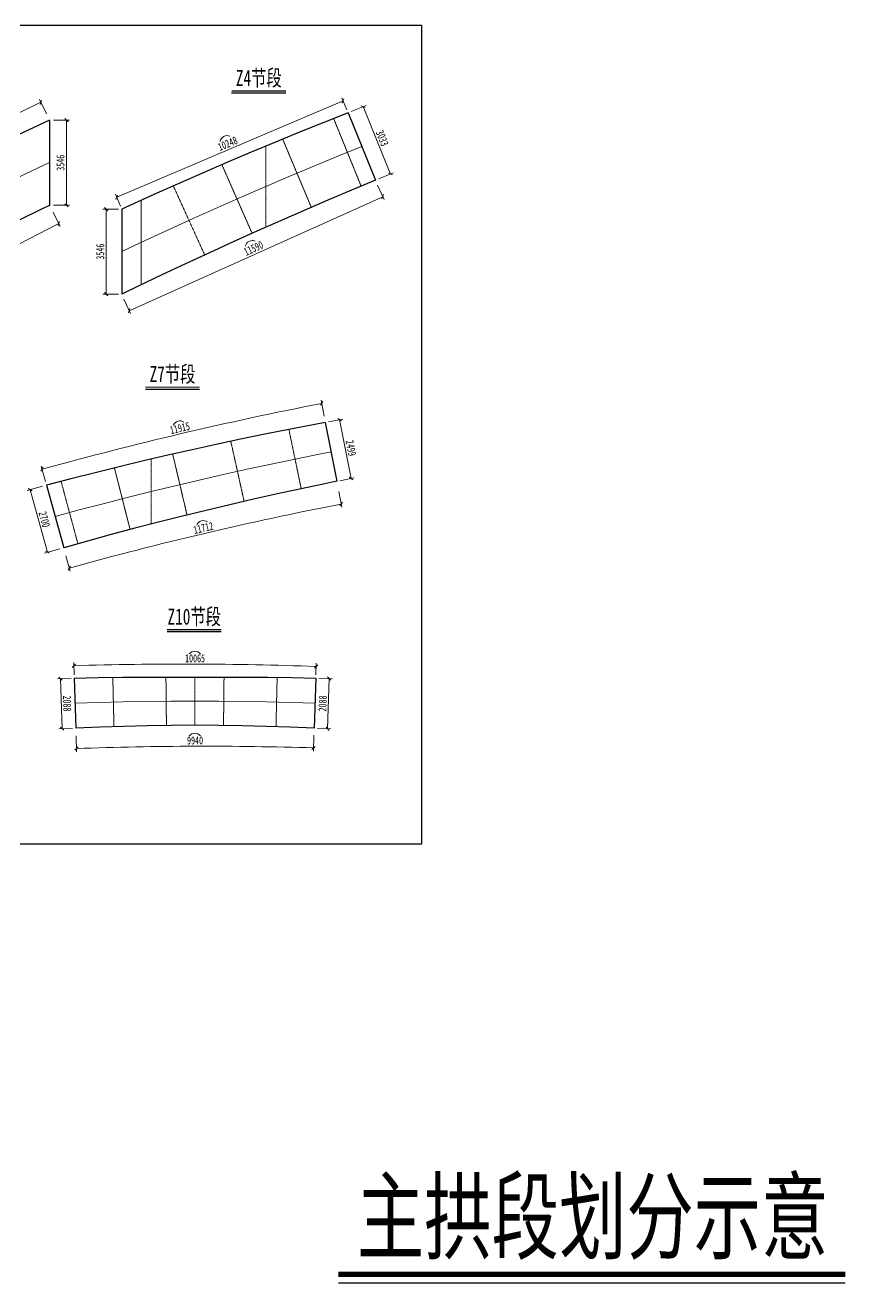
# Model space of a CAD drawing. Header units: millimetres. Extents: x -107417 to 789443, y 114680 to 345248.
# Drawn here: x -25354 to 8931, y 253423 to 305802 of the extents above; entities that cross this region are included whole.
import ezdxf
from ezdxf.enums import TextEntityAlignment as Align

# ---------------------------------------------------------------- set-up
doc = ezdxf.new("R2010")
doc.units = ezdxf.units.MM
doc.linetypes.add('CENTER2', pattern=[28.575, 19.05, -3.175, 3.175, -3.175])
doc.linetypes.add('DASHED', pattern=[0.75, 0.5, -0.25])
doc.layers.get('Defpoints').update_dxf_attribs({"color": 8})
for name, color, linetype, lineweight in [('中心线', 2, 'CENTER2', 15), ('标注', 4, 'Continuous', 13), ('标注线及字体', 2, 'Continuous', 15), ('桥 构造粗实', 1, 'Continuous', 30), ('横隔板', 6, 'CENTER2', 18), ('细实线', 4, 'Continuous', 15), ('虚线', 7, 'DASHED', 15)]:
    doc.layers.add(name, color=color, linetype=linetype, lineweight=lineweight)
doc.styles.add('111', font='仿宋_GB2312.TTF', dxfattribs={"width": 0.7})
doc.dimstyles.new('200', dxfattribs={"dimscale": 0, "dimtxt": 2.5, "dimasz": 1, "dimexe": 1, "dimexo": 1, "dimgap": 0.6, "dimtad": 1, "dimdec": 0, "dimdsep": 46, "dimtxsty": '111', "dimblk": 'OBLIQUE', "dimcen": 0, "dimclrd": 4, "dimclre": 4, "dimclrt": 4, "dimadec": 1, "dimazin": 2, "dimtfac": 1, "dimtdec": 0, "dimtix": 1, "dimtmove": 2, "dimatfit": 3, "dimfxl": 4, "dimfxlon": 1, "dimtolj": 1, "dimlwd": -1, "dimlwe": -1, "dimarcsym": 0})

# ---------------------------------------------------------------- blocks, each defined once
blk = doc.blocks.new('_Oblique')
at = {"color": 0, "linetype": 'ByBlock', "lineweight": -2}
blk.add_line((-0.5, -0.5), (0.5, 0.5), dxfattribs=at)
blk = doc.blocks.new('*D29')
at = {"layer": 'Defpoints', "color": 0, "transparency": 16777216}
for p in [(-12845, 289256), (-12367, 286804), (-11771, 286920)]:
    blk.add_point(p, dxfattribs=at)
at = {"layer": '细实线', "color": 4, "transparency": 16777216}
for p, q in [((-12714, 289282), (-12117, 289398)), ((-12248, 289373), (-11771, 286920)), ((-12237, 286829), (-11640, 286945))]:
    blk.add_line(p, q, dxfattribs=at)
at = {"layer": '细实线', "color": 4, "transparency": 16777216, "xscale": 133.3333333333333, "yscale": 133.3333333333333, "zscale": 133.3333333333333}
for p, rotation in [((-12248, 289373), 101.0159443170376), ((-11771, 286920), 281.0159443170376)]:
    blk.add_blockref('_Oblique', p, dxfattribs=dict(at, rotation=rotation))
at = {"layer": '细实线', "color": 4, "transparency": 16777216, "insert": (-11775, 288192), "char_height": 333.3, "attachment_point": 5, "rotation": 281.0159, "style": '111'}
blk.add_mtext('\\A1;2499', dxfattribs=at)
blk = doc.blocks.new('*D30')
at = {"layer": 'Defpoints', "color": 0, "transparency": 16777216}
for p in [(-24466, 286642), (-23746, 284039), (-24424, 283852)]:
    blk.add_point(p, dxfattribs=at)
at = {"layer": '细实线', "color": 4, "transparency": 16777216}
for p, q in [((-24630, 286596), (-25273, 286419)), ((-25144, 286454), (-24424, 283852)), ((-23910, 283994), (-24553, 283816))]:
    blk.add_line(p, q, dxfattribs=at)
at = {"layer": '细实线', "color": 4, "transparency": 16777216, "xscale": 133.3333333333333, "yscale": 133.3333333333333, "zscale": 133.3333333333333}
for p, rotation in [((-25144, 286454), 105.4633105180136), ((-24424, 283852), 285.4633105180136)]:
    blk.add_blockref('_Oblique', p, dxfattribs=dict(at, rotation=rotation))
at = {"layer": '细实线', "color": 4, "transparency": 16777216, "insert": (-24554, 285217), "char_height": 333.3, "attachment_point": 5, "rotation": 285.4633, "style": '111'}
blk.add_mtext('\\A1;2700', dxfattribs=at)
blk = doc.blocks.new('*D35')
at = {"layer": 'Defpoints', "color": 0, "transparency": 16777216}
for p in [(-12845, 289256), (-24466, 286642), (-12367, 286804), (-15982, 285067), (-23746, 284039)]:
    blk.add_point(p, dxfattribs=at)
at = {"layer": '细实线', "color": 4, "transparency": 16777216}
for p, q in [((-12285, 286381), (-12158, 285727)), ((-23654, 283706), (-23476, 283064))]:
    blk.add_line(p, q, dxfattribs=at)
blk.add_arc((16473, 138651), 149970, 101.01594, 105.46331, dxfattribs=at)
at = {"layer": '细实线', "color": 4, "transparency": 16777216, "xscale": 133.3333333333333, "yscale": 133.3333333333333, "zscale": 133.3333333333333}
for p, rotation in [((-12183, 285858), 11.01594431703787), ((-23512, 283192), 195.4633105180136)]:
    blk.add_blockref('_Oblique', p, dxfattribs=dict(at, rotation=rotation))
at = {"layer": '细实线', "color": 4, "transparency": 16777216, "insert": (-17927, 284864), "char_height": 333.3, "attachment_point": 5, "rotation": 13.2396, "style": '111'}
blk.add_mtext('11712', dxfattribs=at)
blk = doc.blocks.new('*D36')
at = {"layer": 'Defpoints', "color": 0, "transparency": 16777216}
for p in [(-16906, 289233), (-12845, 289256), (-24466, 286642), (-12367, 286804), (-23746, 284039)]:
    blk.add_point(p, dxfattribs=at)
at = {"layer": '细实线', "color": 4, "transparency": 16777216}
for p, q in [((-12897, 289523), (-13024, 290177)), ((-24508, 286791), (-24685, 287434))]:
    blk.add_line(p, q, dxfattribs=at)
blk.add_arc((16473, 138651), 154238, 101.01594, 105.46331, dxfattribs=at)
at = {"layer": '细实线', "color": 4, "transparency": 16777216, "xscale": 133.3333333333333, "yscale": 133.3333333333333, "zscale": 133.3333333333333}
for p, rotation in [((-12999, 290047), 11.01594431703787), ((-24650, 287305), 195.4633105180136)]:
    blk.add_blockref('_Oblique', p, dxfattribs=dict(at, rotation=rotation))
at = {"layer": '细实线', "color": 4, "transparency": 16777216, "insert": (-18906, 289021), "char_height": 333.3, "attachment_point": 5, "rotation": 13.2396, "style": '111'}
blk.add_mtext('11915', dxfattribs=at)
blk = doc.blocks.new('*D39')
at = {"layer": 'Defpoints', "color": 0, "transparency": 16777216}
for p in [(-23308, 278605), (-23810, 276502), (-23244, 276519)]:
    blk.add_point(p, dxfattribs=at)
at = {"layer": '细实线', "color": 4, "transparency": 16777216}
for p, q in [((-23442, 278601), (-24008, 278584)), ((-23875, 278588), (-23810, 276502)), ((-23377, 276515), (-23944, 276497))]:
    blk.add_line(p, q, dxfattribs=at)
at = {"layer": '细实线', "color": 4, "transparency": 16777216, "xscale": 133.3333333333333, "yscale": 133.3333333333333, "zscale": 133.3333333333333}
for p, rotation in [((-23875, 278588), 91.76055921977296), ((-23810, 276502), 271.760559219773)]:
    blk.add_blockref('_Oblique', p, dxfattribs=dict(at, rotation=rotation))
at = {"layer": '细实线', "color": 4, "transparency": 16777216, "insert": (-23604, 277552), "char_height": 333.3, "attachment_point": 5, "rotation": 271.7606, "style": '111'}
blk.add_mtext('\\A1;2088', dxfattribs=at)
blk = doc.blocks.new('*D40')
at = {"layer": 'Defpoints', "color": 0, "transparency": 16777216}
for p in [(-13244, 278605), (-13308, 276519), (-12749, 276502)]:
    blk.add_point(p, dxfattribs=at)
at = {"layer": '细实线', "color": 4, "transparency": 16777216}
for p, q in [((-13111, 278601), (-12552, 278584)), ((-12685, 278588), (-12749, 276502)), ((-13175, 276515), (-12616, 276498))]:
    blk.add_line(p, q, dxfattribs=at)
at = {"layer": '细实线', "color": 4, "transparency": 16777216, "xscale": 133.3333333333333, "yscale": 133.3333333333333, "zscale": 133.3333333333333}
for p, rotation in [((-12685, 278588), 88.23944078022711), ((-12749, 276502), 268.2394407802271)]:
    blk.add_blockref('_Oblique', p, dxfattribs=dict(at, rotation=rotation))
at = {"layer": '细实线', "color": 4, "transparency": 16777216, "insert": (-12956, 277552), "char_height": 333.3, "attachment_point": 5, "rotation": 88.2394, "style": '111'}
blk.add_mtext('\\A1;2088', dxfattribs=at)
blk = doc.blocks.new('*D41')
at = {"layer": 'Defpoints', "color": 0, "transparency": 16777216}
for p in [(-17115, 279186), (-23308, 278605), (-13244, 278605), (-23244, 276519), (-13321, 276519)]:
    blk.add_point(p, dxfattribs=at)
at = {"layer": '细实线', "color": 4, "transparency": 16777216}
for p, q in [((-23312, 278739), (-23328, 279257)), ((-13239, 278739), (-13221, 279226))]:
    blk.add_line(p, q, dxfattribs=at)
blk.add_arc((-18731, 129677), 149518, 87.89022, 91.76056, dxfattribs=at)
at = {"layer": '细实线', "color": 4, "transparency": 16777216, "xscale": 133.3333333333333, "yscale": 133.3333333333333, "zscale": 133.3333333333333}
for p, rotation in [((-23324, 279124), 181.7605592197729), ((-13226, 279093), 357.8902152304187)]:
    blk.add_blockref('_Oblique', p, dxfattribs=dict(at, rotation=rotation))
at = {"layer": '细实线', "color": 4, "transparency": 16777216, "insert": (-18274, 279432), "char_height": 333.3, "attachment_point": 5, "rotation": 359.8254, "style": '111'}
blk.add_mtext('10065', dxfattribs=at)
blk = doc.blocks.new('*D42')
at = {"layer": 'Defpoints', "color": 0, "transparency": 16777216}
for p in [(-23320, 278608), (-13244, 278605), (-23244, 276519), (-13308, 276519), (-17294, 275771)]:
    blk.add_point(p, dxfattribs=at)
at = {"layer": '细实线', "color": 4, "transparency": 16777216}
for p, q in [((-23233, 276207), (-23209, 275541)), ((-13317, 276235), (-13337, 275569))]:
    blk.add_line(p, q, dxfattribs=at)
blk.add_arc((-17859, 128466), 147306, 88.23944, 92.08308, dxfattribs=at)
at = {"layer": '细实线', "color": 4, "transparency": 16777216, "xscale": 133.3333333333333, "yscale": 133.3333333333333, "zscale": 133.3333333333333}
for p, rotation in [((-23213, 275674), 182.0830799192763), ((-13333, 275702), 358.2394407802271)]:
    blk.add_blockref('_Oblique', p, dxfattribs=dict(at, rotation=rotation))
at = {"layer": '细实线', "color": 4, "transparency": 16777216, "insert": (-18274, 276010), "char_height": 333.3, "attachment_point": 5, "rotation": 0.1613, "style": '111'}
blk.add_mtext('9940', dxfattribs=at)
blk = doc.blocks.new('*D119')
at = {"layer": 'Defpoints', "color": 0, "transparency": 16777216}
for p in [(-24702, 302591), (-24339, 301844), (-33118, 297572)]:
    blk.add_point(p, dxfattribs=at)
at = {"layer": '细实线', "color": 4, "transparency": 16777216}
for p, q in [((-33482, 298319), (-24702, 302591)), ((-24469, 302112), (-24761, 302711)), ((-33248, 297840), (-33540, 298439))]:
    blk.add_line(p, q, dxfattribs=at)
at = {"layer": '细实线', "color": 4, "transparency": 16777216, "xscale": 133.3333333333333, "yscale": 133.3333333333333, "zscale": 133.3333333333333}
for p, rotation in [((-24702, 302591), 25.94658387702124), ((-33482, 298319), 205.9465838770213)]:
    blk.add_blockref('_Oblique', p, dxfattribs=dict(at, rotation=rotation))
at = {"layer": '细实线', "color": 4, "transparency": 16777216, "insert": (-29200, 300677), "char_height": 333.3, "attachment_point": 5, "rotation": 25.9466, "style": '111'}
blk.add_mtext('\\A1;9769', dxfattribs=at)
blk = doc.blocks.new('*D121')
at = {"layer": 'Defpoints', "color": 0, "transparency": 16777216}
for p in [(-24339, 301844), (-23633, 301844), (-24339, 298298)]:
    blk.add_point(p, dxfattribs=at)
at = {"layer": '细实线', "color": 4, "transparency": 16777216}
for p, q in [((-24167, 301844), (-23500, 301844)), ((-23633, 298298), (-23633, 301844)), ((-24167, 298298), (-23500, 298298))]:
    blk.add_line(p, q, dxfattribs=at)
at = {"layer": '细实线', "color": 4, "transparency": 16777216, "xscale": 133.3333333333333, "yscale": 133.3333333333333, "zscale": 133.3333333333333}
for p, rotation in [((-23633, 301844), 90), ((-23633, 298298), 270)]:
    blk.add_blockref('_Oblique', p, dxfattribs=dict(at, rotation=rotation))
at = {"layer": '细实线', "color": 4, "transparency": 16777216, "insert": (-23880, 300071), "char_height": 333.3, "attachment_point": 5, "rotation": 90, "style": '111'}
blk.add_mtext('\\A1;3546', dxfattribs=at)
blk = doc.blocks.new('*D122')
at = {"layer": 'Defpoints', "color": 0, "transparency": 16777216}
for p in [(-24339, 298298), (-31556, 294611), (-31167, 293850)]:
    blk.add_point(p, dxfattribs=at)
at = {"layer": '细实线', "color": 4, "transparency": 16777216}
for p, q in [((-23950, 297536), (-31167, 293850)), ((-24193, 298011), (-23889, 297418)), ((-31409, 294325), (-31106, 293731))]:
    blk.add_line(p, q, dxfattribs=at)
at = {"layer": '细实线', "color": 4, "transparency": 16777216, "xscale": 133.3333333333333, "yscale": 133.3333333333333, "zscale": 133.3333333333333}
for p, rotation in [((-23950, 297536), 27.05714336520671), ((-31167, 293850), 207.0571433652068)]:
    blk.add_blockref('_Oblique', p, dxfattribs=dict(at, rotation=rotation))
at = {"layer": '细实线', "color": 4, "transparency": 16777216, "insert": (-27671, 295913), "char_height": 333.3, "attachment_point": 5, "rotation": 27.0571, "style": '111'}
blk.add_mtext('\\A1;8104', dxfattribs=at)
blk = doc.blocks.new('*D123')
at = {"layer": 'Defpoints', "color": 0, "transparency": 16777216}
for p in [(-21325, 298142), (-21977, 294596), (-21325, 294596)]:
    blk.add_point(p, dxfattribs=at)
at = {"layer": '细实线', "color": 4, "transparency": 16777216}
for p, q in [((-21459, 298142), (-22110, 298142)), ((-21977, 298142), (-21977, 294596)), ((-21459, 294596), (-22110, 294596))]:
    blk.add_line(p, q, dxfattribs=at)
at = {"layer": '细实线', "color": 4, "transparency": 16777216, "xscale": 133.3333333333333, "yscale": 133.3333333333333, "zscale": 133.3333333333333}
for p, rotation in [((-21977, 298142), 90), ((-21977, 294596), 270)]:
    blk.add_blockref('_Oblique', p, dxfattribs=dict(at, rotation=rotation))
at = {"layer": '细实线', "color": 4, "transparency": 16777216, "insert": (-22224, 296369), "char_height": 333.3, "attachment_point": 5, "rotation": 90, "style": '111'}
blk.add_mtext('\\A1;3546', dxfattribs=at)
blk = doc.blocks.new('*D124')
at = {"layer": 'Defpoints', "color": 0, "transparency": 16777216}
for p in [(-11271, 302408), (-11896, 302154), (-10755, 299344)]:
    blk.add_point(p, dxfattribs=at)
at = {"layer": '细实线', "color": 4, "transparency": 16777216}
for p, q in [((-11765, 302207), (-11148, 302458)), ((-10130, 299598), (-11271, 302408)), ((-10624, 299398), (-10006, 299649))]:
    blk.add_line(p, q, dxfattribs=at)
at = {"layer": '细实线', "color": 4, "transparency": 16777216, "xscale": 133.3333333333333, "yscale": 133.3333333333333, "zscale": 133.3333333333333}
for p, rotation in [((-11271, 302408), 112.1175368240467), ((-10130, 299598), 292.1175368240467)]:
    blk.add_blockref('_Oblique', p, dxfattribs=dict(at, rotation=rotation))
at = {"layer": '细实线', "color": 4, "transparency": 16777216, "insert": (-10472, 301096), "char_height": 333.3, "attachment_point": 5, "rotation": 292.1175, "style": '111'}
blk.add_mtext('\\A1;3033', dxfattribs=at)
blk = doc.blocks.new('*D125')
at = {"layer": 'Defpoints', "color": 0, "transparency": 16777216}
for p in [(-11896, 302154), (-21535, 298635), (-21325, 298142)]:
    blk.add_point(p, dxfattribs=at)
at = {"layer": '细实线', "color": 4, "transparency": 16777216}
for p, q in [((-11948, 302276), (-12158, 302770)), ((-12106, 302647), (-21535, 298635)), ((-21378, 298264), (-21587, 298758))]:
    blk.add_line(p, q, dxfattribs=at)
at = {"layer": '细实线', "color": 4, "transparency": 16777216, "xscale": 133.3333333333333, "yscale": 133.3333333333333, "zscale": 133.3333333333333}
for p, rotation in [((-12106, 302647), 23.05002326247635), ((-21535, 298635), 203.0500232624764)]:
    blk.add_blockref('_Oblique', p, dxfattribs=dict(at, rotation=rotation))
at = {"layer": '细实线', "color": 4, "transparency": 16777216, "insert": (-16917, 300868), "char_height": 333.3, "attachment_point": 5, "rotation": 23.05, "style": '111'}
blk.add_mtext('\\A1;10248', dxfattribs=at)
blk = doc.blocks.new('*D126')
at = {"layer": 'Defpoints', "color": 0, "transparency": 16777216}
for p in [(-10759, 299343), (-10451, 298657), (-21325, 294596)]:
    blk.add_point(p, dxfattribs=at)
at = {"layer": '细实线', "color": 4, "transparency": 16777216}
for p, q in [((-10669, 299144), (-10396, 298536)), ((-21018, 293910), (-10451, 298657)), ((-21236, 294397), (-20963, 293789))]:
    blk.add_line(p, q, dxfattribs=at)
at = {"layer": '细实线', "color": 4, "transparency": 16777216, "xscale": 133.3333333333333, "yscale": 133.3333333333333, "zscale": 133.3333333333333}
for p, rotation in [((-10451, 298657), 24.19217902300767), ((-21018, 293910), 204.1921790230076)]:
    blk.add_blockref('_Oblique', p, dxfattribs=dict(at, rotation=rotation))
at = {"layer": '细实线', "color": 4, "transparency": 16777216, "insert": (-15835, 296509), "char_height": 333.3, "attachment_point": 5, "rotation": 24.1922, "style": '111'}
blk.add_mtext('\\A1;11590', dxfattribs=at)

msp = doc.modelspace()

# ---------------------------------------------------------------- linework, layer by layer
at = {"color": 4}
for p, q in [((-16748.7, 302978.4), (-14488.1, 302978.4)), ((-20345.1, 290642), (-18084.5, 290642)), ((-19440.2, 280543), (-17179.6, 280543)), ((-12298.9, 253423.1), (8825.3, 253423.1))]:
    msp.add_line(p, q, dxfattribs=at)
at = {"color": 6}
for points, const_width in [([(-16748.7, 303058.4), (-14488.1, 303058.4)], 48), ([(-20345.1, 290722), (-18084.5, 290722)], 48), ([(-19440.2, 280623), (-17179.6, 280623)], 48), ([(-12298.9, 253776.1), (8825.3, 253776.1)], 211.8)]:
    msp.add_lwpolyline(points, dxfattribs=dict(at, const_width=const_width))
at = {"layer": 'Defpoints'}
msp.add_lwpolyline([(-60167.4, 305801.8), (-8834, 305801.8), (-8834, 271695.1), (-60167.4, 271695.1)], close=True, dxfattribs=at)
at = {"layer": '中心线', "color": 2, "ltscale": 0.2}
for p, q in [((-12498.2, 301914.8), (-11352.5, 299095.7)), ((-13429, 298215.7), (-14621.7, 301055.1)), ((-15895.7, 297131.4), (-17155, 299989.8)), ((-19205.4, 287938.1), (-18607, 285398.6)), ((-21635.1, 287362.3), (-20977.3, 284794.2)), ((-19486.6, 278652.6), (-19465.9, 276631.8)), ((-17065.8, 278652.6), (-17086.6, 276631.8))]:
    msp.add_line(p, q, dxfattribs=at)
at = {"layer": '标注', "ltscale": 550}
for points in [[(-11325.4, 300749.1), (-12325.4, 300342.7), (-13325.4, 299929.4), (-14325.4, 299509.4), (-15325.4, 299082.4), (-16325.4, 298648.7), (-17325.4, 298208.1), (-18325.4, 297760.7), (-19325.4, 297306.5), (-20325.4, 296845.5), (-21325.4, 296377.6), (-21325.4, 296377.6)], [(-24338.7, 300079.5), (-25338.7, 299604.8), (-26338.7, 299123.3), (-27338.7, 298634.9), (-28338.7, 298139.7), (-29338.7, 297637.6), (-30338.7, 297128.8), (-31338.7, 296613.1), (-32338.7, 296090.5), (-32338.7, 296090.5)], [(-12606.2, 288030), (-13106.2, 287932.7), (-14106.2, 287731.2), (-15106.2, 287522.9), (-16106.2, 287307.7), (-17106.2, 287085.7), (-18106.2, 286856.9), (-19106.2, 286621.3), (-20106.2, 286378.8), (-21106.2, 286129.5), (-22106.2, 285873.3), (-23106.2, 285610.3), (-24106.2, 285340.5), (-24106.2, 285340.5)], [(-18276.2, 277647.7), (-19276.2, 277644.2), (-20276.2, 277634), (-21276.2, 277616.9), (-22276.2, 277593), (-23276.2, 277562.3)], [(-18276.2, 277647.7), (-17276.2, 277644.2), (-16276.2, 277634), (-15276.2, 277616.9), (-14276.2, 277593), (-13276.2, 277562.3)]]:
    msp.add_lwpolyline(points, dxfattribs=at)
at = {"layer": '桥 构造粗实'}
for p, q in [((-24338.7, 301843.6), (-24338.7, 298297.5)), ((-11896.3, 302153.8), (-10754.5, 299344.4)), ((-21325.4, 298141.6), (-21325.4, 294595.6)), ((-12845, 289256.4), (-12367.5, 286803.7)), ((-24466.2, 286641.7), (-23746.3, 284039.4)), ((-23308.3, 278605.5), (-23244.1, 276519)), ((-13244.1, 278605.5), (-13308.3, 276519))]:
    msp.add_line(p, q, dxfattribs=at)
for points in [[(-24338.7, 301843.6), (-25022.4, 301530.2), (-26034.3, 301059.6), (-27046.1, 300582), (-28058, 300097.6), (-29070, 299606.2), (-30081.9, 299108), (-31093.9, 298602.8), (-32105.8, 298090.8), (-33117.8, 297571.9), (-33121.8, 297569.8)], [(-11896.3, 302153.8), (-12903.7, 301753.8), (-13915.3, 301345.2), (-14926.9, 300929.7), (-15938.6, 300507.4), (-16950.2, 300078.1), (-17962, 299641.9), (-18973.7, 299198.9), (-19985.5, 298748.9), (-20997.3, 298292), (-21325.4, 298141.6)], [(-10754.5, 299344.4), (-10758.6, 299342.7), (-11747.1, 298931.6), (-12735.5, 298513.7), (-13723.9, 298089), (-14712.2, 297657.5), (-15700.5, 297219.3), (-16688.8, 296774.4), (-17677.1, 296322.6), (-18665.3, 295864.1), (-19653.5, 295398.9), (-20641.7, 294926.9), (-21325.4, 294595.6)], [(-24338.7, 298297.5), (-24643.1, 298150), (-25631.3, 297664.5), (-26619.4, 297172.2), (-27607.4, 296673.1), (-28595.5, 296167.3), (-29583.5, 295654.7), (-30571.6, 295135.3), (-31555.7, 294611.3)], [(-12845, 289256.4), (-13349.8, 289162.6), (-14359.7, 288968), (-15369.6, 288766.6), (-16379.5, 288558.2), (-17389.6, 288342.9), (-18399.7, 288120.8), (-19409.9, 287891.7), (-20420.2, 287655.7), (-21430.6, 287412.9), (-22441, 287163.1), (-23451.5, 286906.4), (-24462, 286642.8), (-24466.2, 286641.7)], [(-12367.5, 286803.7), (-12862.6, 286702.9), (-13852.8, 286494.4), (-14842.9, 286279.2), (-15832.9, 286057.2), (-16822.8, 285828.5), (-17812.7, 285593), (-18802.5, 285350.8), (-19792.2, 285101.8), (-20781.9, 284846.1), (-21771.5, 284583.6), (-22761, 284314.3), (-23746.3, 284039.4)], [(-23308.3, 278605.5), (-22304.5, 278627.6), (-21297.2, 278642.9), (-20290.1, 278651.4), (-19283.1, 278653), (-18276.2, 278647.7), (-17269.3, 278653), (-16262.3, 278651.4), (-15255.2, 278642.9), (-14247.9, 278627.6), (-13244.1, 278605.5)], [(-13308.3, 276519), (-13311.8, 276519.1), (-14304.5, 276558.4), (-15297.2, 276590.9), (-16290.1, 276616.6), (-17283.1, 276635.5), (-18276.2, 276647.7), (-19269.3, 276635.5), (-20262.3, 276616.6), (-21255.2, 276590.9), (-22247.9, 276558.4), (-23240.6, 276519.1), (-23244.1, 276519)]]:
    msp.add_lwpolyline(points, dxfattribs=at)
at = {"layer": '横隔板', "color": 6}
msp.add_line((-21700.8, 278636.8), (-21651.6, 276577.9), dxfattribs=at)
at = {"layer": '细实线'}
for centre, start, end in [((-16937, 300902.1), 67.3158, 168.52733), ((-15885.5, 296533.2), 67.3158, 168.52733), ((-18905.5, 289021.3), 55.26726, 157.43169), ((-17928.1, 284867.1), 55.22153, 157.45259), ((-18281.8, 279429.7), 39.04563, 140.75836), ((-18283.3, 276013.3), 39.13592, 140.77979)]:
    msp.add_arc(centre, 300, start, end, dxfattribs=at)
at = {"layer": '虚线', "color": 5, "ltscale": 3}
for p, q in [((-15325.4, 297385.7), (-15325.4, 300763.4)), ((-20106.2, 285020.7), (-20106.2, 287729.1)), ((-18276.2, 276647.7), (-18276.2, 278647.7)), ((-18276.2, 276647.7), (-18276.2, 278647.7))]:
    msp.add_line(p, q, dxfattribs=at)
at = {"layer": '虚线', "color": 6, "ltscale": 4}
for p, q in [((-19178.5, 299107.8), (-17872.3, 296232.1)), ((-20525.4, 298505.1), (-20525.4, 294982.4)), ((-14363.7, 288967.2), (-13848.7, 286495.3)), ((-16228.1, 285965.9), (-16784.4, 288471.9)), ((-23856.5, 286800.7), (-23155.9, 284204.1)), ((-14851.6, 278636.8), (-14900.8, 276577.9))]:
    msp.add_line(p, q, dxfattribs=at)

# ---------------------------------------------------------------- texts
at = {"layer": '标注线及字体', "color": 0, "style": '111', "width": 0.7}
for s, height, p in [('Z4节段', 666.67, (-15615.9, 303619.7)), ('Z7节段', 666.67, (-19212.2, 291283.4)), ('Z10节段', 666.67, (-18307.3, 281184.4)), ('主拱段划分示意', 2941.18, (-1703.4, 256252.6))]:
    msp.add_text(s, height=height, dxfattribs=at).set_placement(p, align=Align.MIDDLE)

# ---------------------------------------------------------------- dimensions: what is measured, and where the dimension line sits
at = {"layer": '细实线'}
for p1, p2, distance, text, picture, middle in [((-11896.3, 302153.8), (-21325.4, 298141.6), -536, '10248', '*D125', (-16917.3, 300867.9)), ((-33117.8, 297571.9), (-24338.7, 301843.6), 831.3, '9769', '*D119', (-29199.9, 300677.1)), ((-21325.4, 294595.6), (-10758.6, 299342.7), -751.3, '11590', '*D126', (-15835.2, 296508.9))]:
    dim = msp.add_aligned_dim(p1=p1, p2=p2, distance=distance, text=text, dimstyle='200', override={"dimscale": 133.333333}, dxfattribs=at)
    dim.commit()
    dim.dimension.update_dxf_attribs({"geometry": picture, "text_midpoint": middle})
for p1, p2, distance, override, picture, middle in [((-10754.5, 299344.4), (-11896.3, 302153.8), -674.5, {"dimscale": 133.333333}, '*D124', (-10472, 301095.9)), ((-24338.7, 298297.5), (-24338.7, 301843.6), -705.2, {"dimscale": 133.333333}, '*D121', (-23880.2, 300070.6)), ((-24338.7, 298297.5), (-31555.7, 294611.3), 854.7, {"dimscale": 133.333333}, '*D122', (-27670.6, 295912.9)), ((-21325.4, 298141.6), (-21325.4, 294595.6), -651.5, {"dimscale": 133.333333}, '*D123', (-22223.5, 296368.6)), ((-12845, 289256.4), (-12367.5, 286803.7), 608, {"dimscale": 133.333333, "dimblk": 'Oblique'}, '*D29', (-11775.3, 288191.8)), ((-24466.2, 286641.7), (-23746.3, 284039.4), -703.4, {"dimscale": 133.333333, "dimblk": 'Oblique'}, '*D30', (-24554.2, 285216.6)), ((-13244.1484, 278605.4909), (-13308.2825, 276518.964), 559.4123, {"dimscale": 133.333333, "dimblk": 'Oblique'}, '*D40', (-12955.5131, 277552.3699)), ((-23308.2573, 278605.4909), (-23244.1232, 276518.964), -566.5886, {"dimscale": 133.333333, "dimblk": 'Oblique'}, '*D39', (-23604.0655, 277552.1495))]:
    dim = msp.add_aligned_dim(p1=p1, p2=p2, distance=distance, dimstyle='200', override=override, dxfattribs=at)
    dim.commit()
    dim.dimension.update_dxf_attribs({"geometry": picture, "text_midpoint": middle})
for base, line1, line2, text, picture, middle in [((-16905.7, 289233.5), ((-12845, 289256.4), (-12367.5, 286803.7)), ((-24466.2, 286641.7), (-23746.3, 284039.4)), '11915', '*D36', (-18905.5, 289021.3)), ((-15982.1, 285066.9), ((-24466.2, 286641.7), (-23746.3, 284039.4)), ((-12845, 289256.4), (-12367.5, 286803.7)), '11712', '*D35', (-17927.3, 284863.5)), ((-17115, 279185.7), ((-23308.3, 278605.5), (-23244.1, 276519)), ((-13244.1, 278605.5), (-13321, 276519.4)), '10065', '*D41', (-18274.2, 279432.3)), ((-17294.5, 275770.7), ((-23320.1, 278607.5), (-23244.1, 276519)), ((-13244.1, 278605.5), (-13308.3, 276519)), '9940', '*D42', (-18274.3, 276009.8))]:
    dim = msp.add_angular_dim_2l(base=base, line1=line1, line2=line2, text=text, dimstyle='200', override={"dimscale": 133.333333, "dimtxsty": '111', "dimblk": 'Oblique'}, dxfattribs=at)
    dim.commit()
    dim.dimension.update_dxf_attribs({"geometry": picture, "text_midpoint": middle})

doc.saveas('drawing.dxf')
